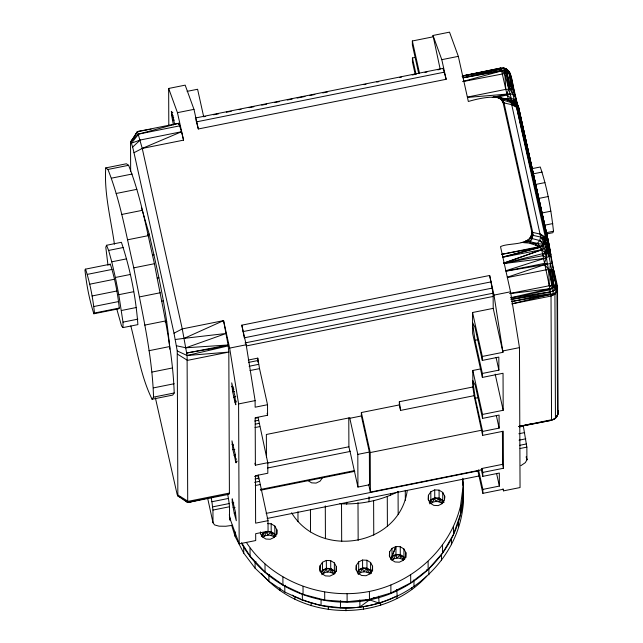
<?xml version="1.0" encoding="UTF-8"?>
<svg xmlns="http://www.w3.org/2000/svg" width="643" height="643" viewBox="0 0 643 643"><rect width="100%" height="100%" fill="white"/><g stroke="black" fill="none" stroke-linecap="round" stroke-linejoin="round"><path stroke-width="0.96" d="M462.438 75.89L500.696 68.062L503.718 67.997L504.667 70.851L505.784 89.385L508.533 100.003M390.59 558.349L392.029 556.267L395.927 554.387L396.016 546.494L400.251 546.711L403.917 548.977L405.886 552.683L405.91 557.626M503.147 99.11L508.05 98.54L509.859 100.879L513.701 101.425L517.342 104.713L518.861 108.233L548.575 242.435L556.444 285.46L555.97 292.38L554.925 294.173L555.448 418.022L554.266 419.204L551.429 420.313L519.648 426.558M510.542 101.441L513.701 101.425L516.538 103.7L518.033 106.931L547.08 238.714L548.149 241.374L547.659 244.87L546.59 246.518C544.332 263.043 552.964 279.118 553.229 294.992L551.027 296.053L511.691 303.938M519.094 426.405L554.266 419.204L556.5 417.211L557.835 414.526L557.401 288.056L556.444 285.46L549.331 249.138L545.111 240.603L545.224 236.576L516.522 107.092L514.223 103.121C500.527 93.749 483.118 97.23 468.337 101.481L458.33 56.359L449.521 32.15L433.004 35.461L440.15 69.074M340.469 600.763L340.444 607.715C404.921 611.501 467.051 556.942 463.314 490.73M462.526 509.264L462.96 492.996M507.44 277.567L545.794 269.875L551.646 269.473L553.559 270.044L554.073 270.856L557.545 286.545L557.835 414.526L555.448 418.022L551.429 420.313L519.07 426.502M267.681 523.619L271.169 523.796L274.826 526.07L276.747 529.663L276.562 533.915L274.167 537.395L270.269 539.268L265.905 539.043L262.248 536.768L260.278 533.071M320.053 565.784L319.812 569.923L321.781 573.628L325.446 575.895L329.803 576.128L333.709 574.247L336.096 570.775L336.337 566.628L334.36 562.922L330.703 560.656L326.339 560.431L322.44 562.303L320.053 565.784L320.077 571.707M356.286 565.382L356.045 569.529L358.014 573.226L361.671 575.501L366.036 575.726L369.934 573.845L372.329 570.373L372.57 566.226L370.593 562.521L366.936 560.254L362.572 560.029L358.673 561.902L356.286 565.382L356.302 570.317M391.989 548.358L392.029 556.267L396.016 546.494L391.989 548.358L389.602 551.839L389.361 555.986L391.338 559.683L394.995 561.958L399.359 562.183L403.257 560.31L405.645 556.83L405.886 552.683M428.423 495.263L428.182 499.402L430.159 503.107L433.816 505.382L438.18 505.607L442.079 503.726L444.466 500.254L444.699 496.227L442.738 492.401L439.081 490.135L434.716 489.91L430.81 491.782L428.423 495.263L428.447 500.198M511.089 299.413L550.762 293.594L511.45 301.567L550.89 294.47L553.229 294.992L554.925 294.173L557.312 290.676L557.545 286.545L556.444 285.46L552.803 269.819L556.058 285.404L555.013 286.641L550.135 289.808L510.807 297.733L549.934 288.731L552.779 287.887L554.009 285.162L551.646 269.473L547.965 251.108L546.59 246.518L540.683 237.066L511.724 104.672L510.775 102.149L508.484 99.946L498.389 97.431L493.639 96.948M558.068 410.403L557.835 414.526L556.549 416.093M505.945 270.719L546.317 257.779L550.609 255.367L547.659 244.87L544.589 243.681L540.072 246.486L530.097 243.456C530.821 239.726 534.02 236.487 532.709 232.316L504.008 102.832L503.027 100.3L500.993 98.162L493.904 96.924C497.626 97.214 502.062 98.676 503.115 102.711L531.825 232.195C531.335 246.542 508.669 242.307 500.519 246.663L510.526 291.785L519.464 347.622L520.05 487.547L503.533 490.858L502.85 488.977M509.939 293.457L551.614 285.299L549.829 269.465L550.384 263.542L552.466 263.268M557.545 286.545L557.401 288.056L556.018 289.623L550.512 291.89L511.081 299.325M130.818 325.913C137.2 350.451 140.809 376.364 152.069 399.231L172.726 395.091L174.205 392.986C172.798 349.342 162.333 306.51 154.433 263.71C146.757 230.733 141.09 196.911 128.6 165.307L126.39 163.772L105.733 167.911C104.062 193.479 110.853 218.933 114.422 244.163M241.655 542.796L250.055 556.107L265.045 572.005L282.928 584.921L303.062 594.381L324.723 600.056L347.124 601.727L369.452 599.348L390.904 592.991L410.708 582.896L428.142 569.417L442.577 553.052L453.492 534.389L460.501 514.103L460.468 506.202L463.298 485.023L462.847 478.247M460.501 514.103L463.338 492.932L463.298 485.023M550.778 254.427L550.609 255.367C549.99 249.09 548.495 242.982 545.955 237.412L540.433 234.156L531.825 232.195L531.632 235.049L530.025 238.014L539.654 240.53L543.97 242.732L545.602 241.768L548.575 242.435L550.778 254.427L549.524 248.568M506.081 271.049L544.444 263.381L546.317 257.779L545.393 252.723L546.59 246.518L541.623 245.329L539.798 247.25L502.697 257.12L540.104 247.442L544.589 243.681L546.687 238.264L518.306 108.297L511.724 104.672L503.115 102.711L501.733 100.171M358.191 574.456C361.173 571.08 366.59 571.056 370.014 573.781L371.252 569.891M291.584 512.784C320.021 559.659 399.391 546.003 407.244 490.633M241.463 543.206C265.744 587.557 320.688 609.853 369.556 599.855C416.415 590.845 456.401 551.646 462.502 503.726M553.599 290.966L555.013 286.641L556.444 285.46L551.646 269.473L553.406 285.098L552.779 287.887L549.275 285.572L541.736 249.862L540.104 247.442L535.362 244.87L537.468 243.335L539.654 240.53L540.683 237.066L546.164 238.955L548.575 242.435L518.499 107.172L516.538 103.7L517.711 105.5L510.574 74.668L509.505 72L506.451 69.002L503.718 67.997L500.575 68.471L500.696 68.062L462.164 76.147M262.939 537.291C265.985 534.293 271.145 534.638 274.392 537.178L275.019 534.51L271.266 532.187L266.789 531.954L262.794 533.883L262.079 536.616M321.805 574.721C324.86 571.265 330.414 571.233 333.926 574.03L334.553 571.362L330.799 569.039L326.331 568.814L322.336 570.743L321.355 572.166M392.021 560.206C395.075 557.208 400.227 557.553 403.474 560.093L404.101 557.425L400.348 555.102L395.879 554.869L391.884 556.798L390.414 558.936M430.842 503.63C433.896 500.632 439.048 500.969 442.296 503.509L442.923 500.841L439.169 498.518L434.7 498.293L430.706 500.222L429.235 502.36M357.926 573.363L358.706 570.076L362.604 568.195L366.96 568.42L370.625 570.687L371.413 572.166M462.397 75.962L501.074 68.905L504.353 68.841L507.311 69.926L509.505 72L516.843 103.652L514.987 102.341L512.913 94.376L509.819 88.975L507.038 73.286L507.311 69.926L506.451 69.002L505.663 69.147L503.718 67.997L505.663 69.147M513.701 101.425L514.223 99.352L510.992 98.387L505.141 99.247M321.613 573.476L322.336 570.743L323.815 573.009L326.331 568.814L327.239 571.957L330.799 569.039L333.926 574.03M391.161 559.531L391.884 556.798L393.363 559.064L395.879 554.869L396.787 558.011L400.348 555.102L403.474 560.093M429.741 503.863L430.706 500.222L432.184 502.488L434.7 498.293L435.608 501.436L439.169 498.518L442.296 503.509M517.502 104.158L518.861 108.233L516.329 104.487L516.538 103.7M498.116 97.704L500.993 98.162L500.76 99.135C506.62 101.739 513.861 101.94 517.744 107.92L518.186 106.063L548.575 242.435M178.36 124.501L178.746 123.271L137.449 131.582L130.537 142.288L130.658 171.279M548.953 250.288L546.47 252.337L542.7 253.68L503.614 263.381L543.038 255.649L546.317 257.779L547.627 251.389L549.066 256.621L548.953 250.288L549.596 247.459L518.499 107.172M246.349 542.379C272.238 582.019 323.582 600.417 369.42 591.439C412.605 582.831 450.052 549.427 460.468 506.202M540.072 246.486L501.516 254.379L539.798 247.25L540.072 246.486L537.468 243.335L525.99 240.956M510.574 101.546L512.085 101.441L514.842 102.414L516.329 104.487L514.223 103.121L510.775 102.149L518.033 106.931L515.252 104.656L516.329 104.487L514.601 103.169L511.764 102.173L512.085 101.441L504.642 73.415L501.644 70.915L500.696 68.062M116.833 309.219L121.567 325.969L123.014 327.6L137.883 324.619C135.858 296.777 130.224 268.782 121.398 242.298L106.529 245.28L105.798 247.242L108 265.342M392.029 556.267L395.783 546.534M285.363 585.251L284.793 586.52L284.817 592.05L302.363 600.176L321.074 605.449L340.444 607.715M509.859 100.879L510.992 98.387L507.126 95.035L495.335 97.439M531.648 168.731L540.257 167.011C547.257 187.724 551.107 209.546 553.502 231.255L552.835 232.718L546.14 234.06M540.433 234.156L545.168 238.489L545.955 237.412L547.08 238.714L546.164 238.955L543.214 244.155L541.519 249.532L544.444 248.375L546.59 246.518M269.626 574.593L268.895 575.766L268.919 581.296L284.817 592.05M132.707 139.121L130.537 142.288L137.449 131.582L147.191 129.894M134.339 136.742L137.449 131.582L142.24 148.42L182.258 328.911L187.097 355.507L187.716 502.545L177.854 495.978L177.114 494.314L155.397 397.896M322.529 477.596L320.085 481.165L316.091 483.086L311.614 482.861L307.868 480.538M261.331 536.021L262.939 533.352L266.837 531.48L271.201 531.705L274.858 533.971L276.008 536.133M321.042 572.294L322.473 570.212L326.379 568.332L330.735 568.557L334.4 570.831L335.188 572.31M357.267 572.166L358.706 569.811L358.673 561.902M429.411 501.773L430.85 499.691L434.748 497.811L439.113 498.036L442.77 500.31L443.919 502.464M236.053 462.743L235.177 454.006L231.97 440.833L232.854 449.57L236.053 462.743L237.154 461.16M152.069 399.231L153.548 397.125C152.15 353.481 141.685 310.649 133.776 267.85C126.108 234.872 120.434 201.05 107.944 169.455L105.733 167.911M516.289 99.745L512.784 89.329L509.087 73.527L507.399 71.855L506.435 73.214L508.661 88.967L506.893 94.143L492.233 97.463M543.038 255.649L545.393 252.723L544.444 248.375L542.531 245.811L539.798 247.25M255.938 561.628L255.078 562.665L255.102 568.203L268.919 581.296M551.614 285.299L554.009 285.162L557.015 291.126L553.736 293.626L512.592 303.649M426.743 576.136C384.434 622.786 302.258 621.894 261.588 573.564M173.393 124.887L171.544 114.896L171.528 111.343L174.735 124.509M85.551 269.136L84.932 269.867C86.524 284.712 89.313 299.542 93.87 313.768L118.658 308.793L119.285 308.061C117.685 293.224 114.896 278.395 110.339 264.169L85.551 269.136C90.116 283.362 92.905 298.191 94.497 313.028L93.87 313.768M109.712 264.9L110.339 264.169M442.697 68.865L443.156 68.335L446.162 79.29L198.325 128.978L195.834 119.55M554.266 419.204L556.5 417.211L557.537 414.976L557.015 291.126M236.158 400.919L234.952 402.196L235.812 404.769L234.928 396.032L231.729 382.866L232.605 391.603L234.952 402.196L236.479 401.891M235.201 460.171L236.399 458.893M370.014 573.781L366.96 568.42L363.488 571.756L362.604 568.195L360.144 572.784L358.706 570.076M133.993 152.713L132.651 147.078L140.246 140.021L181.551 131.735L183.544 140.142L142.24 148.42L133.993 152.713L174.004 333.203L177.235 350.933L177.854 495.978L181.35 497.594M274.392 537.178L271.266 532.187L267.697 535.097L266.789 531.954L264.273 536.149L262.794 533.883M511.78 101.152L514.223 99.352L516.498 101.417L517.711 105.5M520.886 465.661L525.355 462.622L526.914 459.785L526.858 447.142L523.362 426.172L519.472 426.952M503.027 100.3L502.255 100.726L504.008 102.832M502.738 257.248L541.615 249.685L503.557 263.196L541.736 249.862L544.444 248.375M174.004 333.203L182.258 328.911L223.563 320.632L229.647 348.096L238.593 403.933L239.18 543.857L255.705 540.546L255.673 533.69L268.067 531.206L268.018 520.669L258.406 475.691L254.588 476.455M233.787 397.374L235.796 396.329M234.028 455.348L235.37 454.649M234.269 513.323L232.227 502.368L232.219 498.807L235.418 511.981L236.294 520.717L234.269 513.323L235.611 512.624M339.898 503.718C359.823 504.843 380.447 500.728 398.218 491.557M514.987 102.341L514.601 103.169L511.82 102.173M546.164 238.955L545.143 239.453L540.683 237.066L531.632 235.049L532.155 238.746L529.575 238.392L530.354 241.639L521.176 242.524M374.049 597.677L369.556 599.855L359.951 606.928L359.783 599.975M358.706 569.811L362.604 567.93L366.968 568.163L370.625 570.429L371.421 571.908M175.314 339.496L184.219 338.347L223.563 320.632L228.096 344.978L228.812 352.083L229.406 493.06L229.021 494.29L187.716 502.545L178.103 495.15L188.102 501.339L229.406 493.06L187.716 502.545L195.416 500.6M507.126 95.035L509.803 93.87L512.913 94.376L514.995 95.727L517.342 104.713L516.498 101.417L516.233 103.218L514.223 99.352M142.24 148.42L181.551 131.735L178.746 123.271L138.566 134.106L130.778 141.46L132.651 147.078M302.106 599.469C331.868 612.208 366.984 610.44 395.967 596.326M140.246 140.021L131.526 143.124L138.566 134.106L179.863 125.811M176.463 345.773L185.94 347.775L226.175 333.46L184.219 338.347M507.399 71.855L501.452 70.232L463.081 77.811L501.644 70.915L504.667 70.851L507.311 69.926C513.612 76.565 512.262 87.368 514.995 95.727M507.295 277.213L544.685 264.627L550.384 263.542M462.936 81.444L501.644 70.915L505.784 89.385L511.651 88.983L513.564 89.562L514.054 90.358M177.235 350.933L187.097 355.507L228.193 345.894L186.719 352.999L228.096 344.978L185.94 347.775M463.056 77.723L501.074 68.905M518.813 426.526L530.531 423.962M168.804 125.441L168.651 88.461L185.176 85.149L193.977 109.358L198.325 128.978M418.649 73.246L412.372 44.938L412.356 40.983L433.012 36.844M187.105 91.354L197.594 89.256L203.646 116.568M415.257 74.628L412.444 61.937L412.428 57.983L415.346 57.396M168.651 88.461L177.46 112.67L193.977 109.358M433.004 35.461L441.805 59.67L458.33 56.359M195.327 118.023L443.156 68.335M203.718 116.777L205.688 116.383M213.556 114.808L218.475 113.819M226.344 112.244L231.263 111.263M239.124 109.68L241.093 109.286M248.962 107.711L253.881 106.722M261.749 105.147L266.66 104.158M274.529 102.583L279.448 101.602M287.317 100.019L292.235 99.038M297.146 98.049L305.015 96.474M309.934 95.485L314.853 94.497M322.722 92.922L327.641 91.941M364.026 84.643L365.996 84.249M376.806 82.079L378.775 81.685M399.432 77.546L401.393 77.152M412.211 74.982L414.18 74.588M424.999 72.418L426.968 72.024M437.787 69.854L439.748 69.46M196.589 121.84L444.417 72.153M462.221 76.163L482.869 72.024M484.838 71.63L495.657 69.46M497.626 69.066L499.595 68.672M462.968 81.573L506.435 73.214L509.465 73.575L510.574 74.668L510.582 76.662M467.429 97.069L505.784 89.385M107.944 169.455L128.6 165.307M111.504 178.159L132.161 174.02M116.182 193.487L136.838 189.339M121.688 214.465L142.344 210.325M147.56 234.486L149.216 234.148C157.905 272.093 166.641 310.296 169.808 349.157M127.684 239.783L148.332 235.643M106.529 245.28L108.635 250.432L123.504 247.451M532.605 173.972L542.17 172.051M108.635 250.432L111.753 261.83L126.623 258.848M152.399 255.15L154.047 254.813M535.386 184.517L544.951 182.604M87.295 274.384L112.075 269.417M133.776 267.85L154.433 263.71M111.753 261.83L115.354 277.479L130.224 274.497M89.682 284.206L114.462 279.239M538.488 198.486L548.053 196.573M157.238 278.13L158.893 277.8M92.078 295.965L116.865 290.998M123.014 327.6L122.99 322.127L118.794 294.695L133.664 291.713M541.285 213.114L550.85 211.193M139.595 296.897L160.252 292.758M93.838 306.518L118.625 301.551M94.497 313.028L119.285 308.061M161.618 301.189L163.274 300.86M544.187 225.299L552.795 223.571M121.503 310.481L136.372 307.499M545.851 232.79L553.502 231.255M122.99 322.127L137.859 319.145M144.771 325.109L165.428 320.97M165.106 322.063L166.754 321.733M489.653 275.477L492.12 288.12L244.292 337.808L241.824 325.165L489.653 275.477L494.001 295.097L502.947 352.316L482.29 356.455L482.314 360.41L498.831 357.098L498.888 370.143L482.363 373.454L482.379 377.409L503.035 373.27L503.188 410.29L482.539 414.43L482.555 418.384L499.081 415.073L499.129 428.117L482.612 431.429L482.628 435.375L503.276 431.236L503.437 468.265L482.78 472.404L482.797 476.359L499.322 473.039L499.378 486.084L482.853 489.395L482.869 493.35L503.525 489.21L503.533 490.858M243.158 331.571L490.987 281.891M148.983 350.7L169.631 346.561M245.047 342.92L492.884 293.232L492.12 288.12M229.647 348.096L246.173 344.785L241.824 325.165M494.001 295.097L510.526 291.785M246.309 345.934L493.157 296.447L492.884 293.232M151.957 372.072L172.605 367.933M482.379 377.409L472.637 333.46L472.549 312.514L493.205 308.367L493.157 296.447M248.246 360.056L257.779 358.143L259.531 368.624L267.528 404.72L267.576 415.265L255.183 417.749L255.384 465.178L267.777 462.695L258.156 417.717L255.295 418.296M248.487 362.419L258.012 360.514M249.122 366.261L258.655 364.348M153.508 387.874L174.165 383.734M249.998 370.537L259.531 368.624M153.548 397.125L174.205 392.986M482.363 373.454L475.008 340.268L477.926 339.681M238.593 403.933L255.11 400.621L246.173 344.785M502.939 350.933L519.464 347.622M267.528 404.72L255.142 407.204L255.11 400.621M482.628 435.375L474.1 395.678L472.862 386.99L472.798 370.481L480.667 368.905M254.724 421.044L258.542 420.273M255.295 424.155L259.105 423.391M255.006 427.555L259.772 426.598M474.1 395.678L400.573 410.411L399.359 404.921L399.343 401.73L472.862 386.99M267.488 468.016L349.945 451.49L349.945 450.96L357.942 487.056L369.508 484.742L369.371 452.061L361.374 415.965L361.358 412.541L399.359 404.921M357.942 487.056L357.805 454.384L349.808 418.288L361.374 415.965M482.612 431.429L475.249 398.242L478.167 397.655M267.432 463.113L348.9 446.781L348.779 418.006M357.805 454.384L369.371 452.061M502.424 431.316L502.569 464.334L481.912 468.482L481.92 469.728L370.392 492.088L370.231 452.559L481.752 430.207M254.974 479.011L258.783 478.247M254.588 482.322L259.346 481.366M255.247 485.529L260.013 484.573M518.861 433.752L524.696 432.578M260.294 489.508L354.446 470.628M260.439 490.247L354.848 471.319M232.686 525.307L225.773 526.255L219.062 526.167L214.577 524.929L212.994 522.727L212.946 510.076L211.909 501.749L228.434 498.438L227.622 493.985M519.022 440.182L525.829 438.815M212.672 506.861L229.189 503.549L228.434 498.438M519.785 445.294L526.585 443.927M212.946 510.076L229.463 506.764L229.189 503.549M520.058 448.501L526.858 447.142M266.13 513.387L477.725 470.965M267.142 518.459L479.718 475.844M268.018 520.669L255.625 523.153L255.432 475.724L267.818 473.24L267.777 462.695M427.185 569.569L428.849 569.28L428.873 574.81M149.136 129.556L151.081 129.219M506.097 271.137L544.685 264.627L548.656 269.465L549.275 285.572L551.027 296.053L551.549 419.903M510.831 297.83L550.512 291.89M503.694 263.598L543.52 258.502M426.928 569.513L428.849 569.28M509.923 293.61L549.934 288.731M509.803 93.87L467.437 97.415M187.097 355.507L228.812 352.083L187.507 360.361L177.508 354.172M172.412 120.08L174.39 120.072M232.605 391.603L234.582 391.595M232.854 449.57L234.824 449.57M233.096 507.544L235.073 507.544M395.927 554.387L400.292 554.62L403.949 556.886L404.736 558.365M365.618 599.622L369.556 599.855L379.048 603.094L378.703 596.182M554.009 285.162L556.058 285.404M544.444 263.381L547.514 264.072M511.724 104.672L516.257 106.167M173.136 115.515L171.544 114.896L173.731 117.854M233.329 387.038L231.745 386.419L233.931 389.377M231.986 444.393L233.57 445.012M232.227 502.368L233.819 502.987M300.289 598.754L294.864 596.591L294.872 599.228M507.247 100.075L505.494 99.126L514.601 103.169L512.085 101.441M553.736 293.626L554.925 294.173M508.484 99.946L514.223 103.121M543.713 243.215L544.589 243.681M527.501 240.12L530.354 241.639L525.58 241.085L523.547 242.652L543.214 244.155L539.654 240.53M545.602 241.768L540.683 237.066L545.111 240.603M512.889 102.454L516.329 104.487M292.364 595.113L294.028 596.101M171.223 111.697L172.846 112.702M508.605 70.979L506.451 69.002M541.736 249.862L545.393 252.723M556.018 289.623L557.312 290.676M230.073 519.962L229.43 517.02L230.073 519.962L229.43 517.028L230.073 519.962L229.519 519.407L229.463 506.764M515.758 105.42L517.744 107.92M231.633 525.251L235.161 536.471L243.745 553.125L255.102 568.203M504.667 70.851L506.435 73.214L509.819 88.975M531.946 233.65L532.934 235.217L531.825 232.195M413.312 580.066L413.963 581.28L413.988 586.818M443.734 502.36L442.923 500.841L443.421 502.657M404.913 558.936L404.101 557.425L404.592 559.233M335.365 572.881L334.553 571.362L335.043 573.178M275.823 536.029L275.019 534.51L275.509 536.318M396.707 589.486L397.229 596.334M239.18 543.857L230.371 519.648L229.294 514.762M141.42 207.456L149.216 234.148M507.038 73.286L512.913 94.376M549.701 248.013L548.286 242.475L549.331 249.138M370.625 570.687L371.349 573.588M516.522 107.092L546.687 238.264M549.829 269.465L553.406 285.098M531.48 235.74L532.155 238.746M441.805 59.67L446.162 79.29M493.205 308.367L502.947 352.316M496.075 357.452L498.888 370.143M495.182 374.154L503.188 410.29M496.316 415.426L499.129 428.117M412.356 40.983L419.501 73.214M472.549 312.514L482.29 356.455M482.314 360.41L474.952 327.223L472.492 322.529L475.008 340.268M502.569 464.334L503.437 468.265M412.428 57.983L416.109 74.58M496.565 473.401L499.378 486.084M472.798 370.481L482.539 414.43M482.555 418.384L475.201 385.197L472.742 380.503L475.249 398.242M481.912 468.482L482.78 472.404M481.285 469.519L482.797 476.359M478.529 469.88L482.853 489.395M477.773 470.371L482.869 493.35M361.358 412.541L370.231 452.559M368.664 484.283L370.392 492.088M348.9 446.781L349.945 451.49M267.142 413.312L267.576 415.265M177.46 112.67L183.544 140.142M254.949 463.225L255.384 465.178M212.994 522.727L207.665 498.237M512.784 89.329L509.465 73.575L507.311 69.926L509.087 73.527L511.651 88.983M115.354 277.479L118.794 294.695M211.097 497.296L211.909 501.749M399.343 401.73L400.573 410.411M462.647 480.353L463.29 485.2M462.614 482.274L462.815 485.184M547.659 244.87L547.965 251.108M458.507 521.883L458.531 527.421M453.46 526.488L453.492 534.389M451.434 539.172L451.45 544.701M444.651 496.002L444.707 498.204M442.738 492.401L442.77 500.31M442.545 545.151L442.577 553.052M441.452 555.11L441.476 560.648M439.169 498.518L439.185 501.797M439.081 490.135L439.113 498.036M434.716 489.91L434.748 497.811M430.81 491.782L430.85 499.691M428.109 561.516L428.142 569.417M411.737 587.766L411.745 589.527M410.676 574.987L410.708 582.896M405.291 490.32L405.331 500.278M403.917 548.977L403.949 556.886M400.251 546.711L400.292 554.62M400.348 555.102L400.364 558.373M398.073 491.533L398.17 514.432M396.868 595.948L396.876 598.585M390.486 493.511L390.494 495.488M390.872 585.082L390.904 592.991M389.602 551.839L389.626 556.782M387.279 496.484L387.407 526.352M380.656 602.628L380.672 605.264M373.607 500.375L373.76 535.217M372.57 566.226L372.586 571.169M370.593 562.521L370.625 570.429M369.018 496.902L369.042 501.845M369.42 591.439L369.452 599.348M366.936 560.254L366.968 568.163M366.96 568.42L366.976 572.109M363.536 606.751L363.544 609.387M362.572 560.029L362.604 567.93M357.998 502.593L358.159 540.417M349.808 418.288L349.8 417.757L266.363 434.483L266.459 457.302M346.706 502.255L346.714 504.233M347.091 593.827L347.124 601.727M345.942 608.214L345.95 610.85M341.521 503.79L341.682 541.615M336.337 566.628L336.353 571.571M334.36 562.922L334.4 570.831M330.703 560.656L330.735 568.557M330.799 569.039L330.815 572.318M328.324 606.976L328.34 609.612M326.339 560.431L326.379 568.332M325.294 505.864L325.438 538.721M324.691 592.147L324.723 600.056M322.44 562.303L322.473 570.212M321.05 599.911L321.074 605.449M311.156 603.07L311.164 605.706M310.44 510.028L310.537 531.922M303.03 586.48L303.062 594.381M302.339 594.646L302.363 600.176M297.958 511.74L297.998 521.698M282.896 577.012L282.928 584.921M279.874 587.718L279.89 590.354M276.795 529.888L276.811 533.843M276.747 529.663L276.763 534.606M274.826 526.07L274.858 533.971M271.169 523.796L271.201 531.705M271.266 532.187L271.274 535.466M265.012 564.104L265.045 572.005M260.528 531.89L260.536 533.867M257.779 358.143L257.795 362.097M258.269 475.073L258.285 479.027M250.023 548.206L250.055 556.107M243.729 547.587L243.745 553.125M235.137 531.865L235.161 536.471M526.914 459.785L526.239 456.851L526.914 459.785"/></g></svg>
